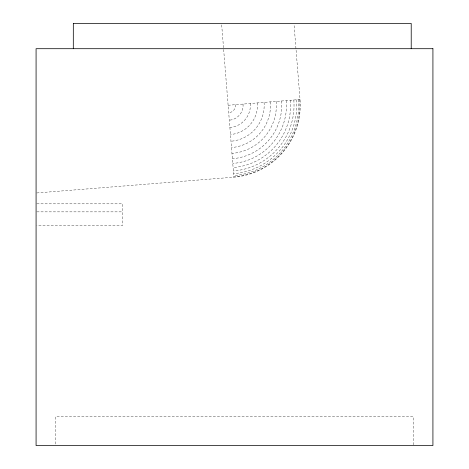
<?xml version="1.0" encoding="UTF-8"?>
<svg xmlns="http://www.w3.org/2000/svg" width="469" height="469" viewBox="0 0 469 469"><rect width="100%" height="100%" fill="white"/><g stroke="black" fill="none" stroke-linecap="round" stroke-linejoin="round"><path stroke-width="0.35" stroke-dasharray="2.35 1.76" d="M228.116 105.267L300.037 99.51L294.069 24.898M36.805 192.952L233.867 177.188A72.156 72.156 0 0 0 300.037 99.51M36.805 203.833L122.661 203.833L122.661 225.483L36.805 225.483M36.805 211.859L122.661 211.859M221.685 24.898L233.867 177.188M413.435 444.829L413.435 416.689L55.565 416.689L55.565 444.829M293.823 100.008A65.918 65.918 0 0 1 233.369 170.968M290.405 100.284A62.488 62.488 0 0 1 233.099 167.55M243.065 104.065A15.002 15.002 0 0 1 229.312 120.216M299.65 99.539A71.763 71.763 0 0 1 233.814 176.795M286.301 100.606A58.373 58.373 0 0 1 232.771 163.452M257.37 102.922A29.348 29.348 0 0 1 230.455 134.521M250.34 103.485A22.295 22.295 0 0 1 229.892 127.492M296.519 99.791A68.621 68.621 0 0 1 233.585 173.671M270.39 101.884A42.409 42.409 0 0 1 231.498 147.542M264.076 102.389A36.078 36.078 0 0 1 230.988 141.228M235.631 104.663A7.545 7.545 0 0 1 228.714 112.783M281.564 100.987A53.618 53.618 0 0 1 232.389 158.715M276.241 101.415A48.278 48.278 0 0 1 231.962 153.392M298.466 99.633A70.579 70.579 0 0 1 233.744 175.617"/><path stroke-width="0.7" d="M73.305 23.45L411.219 23.45L411.219 48.706M73.322 23.45L73.305 48.706M432.922 48.706L36.078 48.706L36.078 445.55L432.922 445.55L432.922 48.706"/></g></svg>
